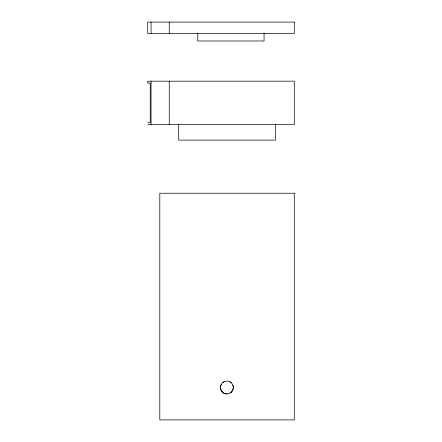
<?xml version="1.0" encoding="UTF-8"?>
<svg xmlns="http://www.w3.org/2000/svg" width="442" height="442" viewBox="0 0 442 442"><rect width="100%" height="100%" fill="white"/><g stroke="black" fill="none" stroke-linecap="round" stroke-linejoin="round"><path stroke-width="0.66" d="M221.26 384.38L221.077 384.739A6.354 6.276 -90 0 0 221.077 390.209L221.26 390.568A6.426 6.426 -90 0 0 223.807 393.109M231.288 392.153L230.984 392.424A6.426 6.426 -90 0 1 227.293 393.894L226.89 393.894A6.426 6.426 -90 0 1 224.155 393.286L223.796 393.104M222.796 382.523L223.116 382.28M229.984 393.104L230.332 392.894A6.431 6.398 -90 0 0 232.862 389.838L232.995 389.457A6.348 6.271 -90 0 0 232.995 385.49L232.862 385.109M223.796 381.844L224.155 381.661M147.711 122.727L150.236 122.727L150.236 83.063L147.711 83.063L147.711 81.173L294.289 81.173L294.289 124.616L147.711 124.616M229.984 381.844L230.332 382.054A6.431 6.398 -90 0 1 231.282 392.187M231.288 382.794L230.984 382.523A6.426 6.426 -90 0 0 227.293 381.065L226.89 381.054A6.426 6.426 -90 0 0 222.807 392.441L223.116 392.667A6.426 6.426 -90 0 0 226.89 393.905M275.399 124.616L275.399 140.103L178.69 140.103L178.69 124.616M264.056 33.432L264.056 40.99L197.784 40.99L197.784 33.432M169.247 22.1L169.247 33.432M169.247 81.173L169.247 124.616M151.059 22.1L151.059 33.432M151.059 81.173L151.059 124.616M294.289 22.1L147.711 22.1L147.711 33.432L294.289 33.432L294.289 22.1M294.289 193.237L159.8 193.237L159.8 419.9L294.289 419.9L294.289 193.237"/></g></svg>
